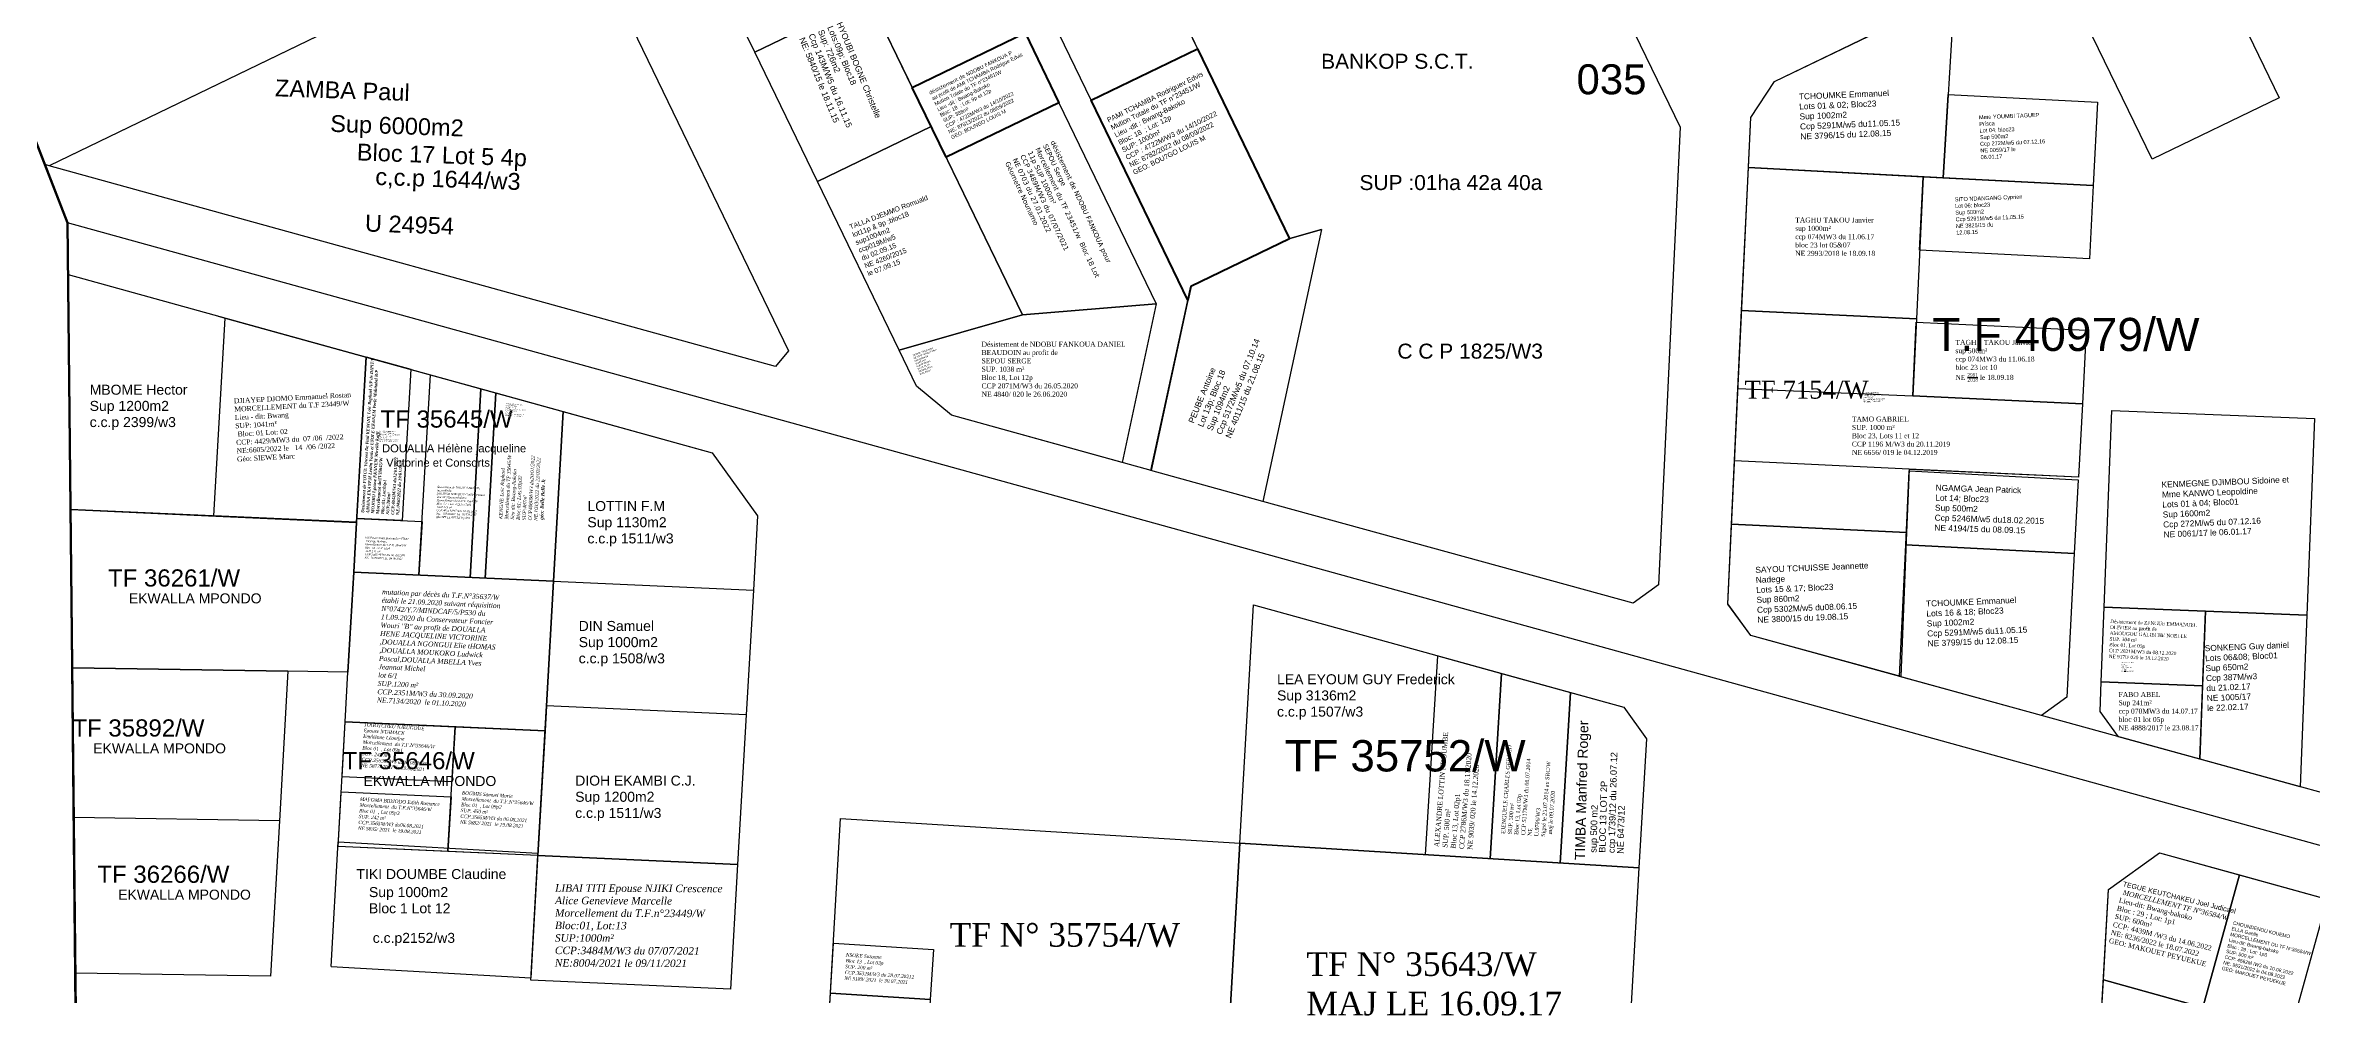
# Model space of a CAD drawing. Header units: millimetres. Extents: x 590121 to 927379, y 438565 to 1441738.
# Drawn here: x 925690.2 to 926143.5, y 1439393.4 to 1439583.5 of the extents above; entities that cross this region are included whole.
import ezdxf

# ---------------------------------------------------------------- set-up
doc = ezdxf.new("R2010")
doc.units = ezdxf.units.MM
doc.header["$LTSCALE"] = 10
for name, color, linetype in [('end maj 26 02 2021', 30, 'Continuous'), ('MAJ AOUT 2021', 7, 'Continuous'), ('MAJ FER 2022', 7, 'Continuous'), ('MAJ JAN 2022', 12, 'Continuous'), ('MAJ JUILLET 2021', 7, 'Continuous'), ('MAJ NOV 2021', 7, 'Continuous'), ('TF 34914 ANNULE', 250, 'Continuous')]:
    doc.layers.add(name, color=color, linetype=linetype)
doc.styles.get("Standard").update_dxf_attribs({"font": 'arial.ttf'})
doc.styles.add('Times 1.0', font='times.ttf', dxfattribs={"width": 0.99, "height": 1})

msp = doc.modelspace()

# ---------------------------------------------------------------- linework, layer by layer
at = {"color": 5, "flags": 128}
for points in [[(925904.71, 1439615.77), (925920.64, 1439582.77), (925899.34, 1439572.44), (925883.4, 1439605.44)], [(925726.17, 1439528.86), (925754.34, 1439521.05), (925752.44, 1439488), (925723.9, 1439489.24)]]:
    msp.add_lwpolyline(points, close=True, dxfattribs=at)
at = {"color": 6, "lineweight": 40, "flags": 128}
for points in [[(925886.14, 1439585.98), (925892.91, 1439571.97), (925870.35, 1439561.03), (925863.56, 1439575.02)], [(925920.64, 1439582.77), (925939.02, 1439544.73), (925919.28, 1439535.19), (925918.68, 1439532.43), (925899.34, 1439572.44)]]:
    msp.add_lwpolyline(points, close=True, dxfattribs=at)
at = {"flags": 128}
msp.add_lwpolyline([(925892.91, 1439571.97), (925912.38, 1439531.68), (925885.6, 1439529.47), (925870.35, 1439561.03)], close=True, dxfattribs=at)
at = {"color": 150, "flags": 128}
for points in [[(925763.27, 1439518.59), (925761.54, 1439488.31), (925752.48, 1439488.72), (925754.34, 1439521.06)], [(925752.48, 1439488.72), (925765.53, 1439488.13), (925764.92, 1439477.37), (925751.87, 1439477.96)]]:
    msp.add_lwpolyline(points, close=True, dxfattribs=at)
at = {"color": 6, "flags": 128}
for points in [[(925754.34, 1439521.06), (925763.27, 1439518.59)], [(925767.21, 1439517.5), (925782.62, 1439513.23)]]:
    msp.add_lwpolyline(points, dxfattribs=at)
at = {"color": 3, "flags": 128}
msp.add_lwpolyline([(925767.21, 1439517.49), (925777.32, 1439514.69), (925775.16, 1439476.91), (925764.92, 1439477.37)], close=True, dxfattribs=at)
at = {"color": 7, "flags": 128}
msp.add_lwpolyline([(926101.79, 1439396.38), (926121.68, 1439390.87), (926114.34, 1439364.37), (926109.82, 1439365.62), (926100.75, 1439378.27)], close=True, dxfattribs=at)
at = {"layer": 'end maj 26 02 2021', "color": 3, "linetype": 'ByBlock'}
for p, q in [((925626.23, 1439723.85), (925694.66, 1439547.94)), ((926012.71, 1439459.93), (925694.66, 1439547.94)), ((925694.66, 1439547.94), (925698.18, 1439212.92)), ((925694.66, 1439547.94), (925695.71, 1439447.96)), ((925929.07, 1439423.72), (925931.8, 1439471.46)), ((925931.8, 1439471.46), (926005.86, 1439450.97)), ((926315.52, 1439376.14), (926012.71, 1439459.93)), ((926005.86, 1439450.97), (926010.4, 1439444.64)), ((926010.4, 1439444.64), (926008.92, 1439418.79)), ((926008.92, 1439418.79), (925929.07, 1439423.72))]:
    msp.add_line(p, q, dxfattribs=at)
at = {"layer": 'end maj 26 02 2021', "color": 0, "linetype": 'ByBlock'}
for p, q in [((925694.66, 1439547.94), (925626.23, 1439723.85)), ((925697.88, 1439212.92), (925694.66, 1439547.94))]:
    msp.add_line(p, q, dxfattribs=at)
at = {"layer": 'end maj 26 02 2021', "linetype": 'ByBlock'}
for p, q in [((925967.52, 1439669.64), (926017.16, 1439567.09)), ((925939.08, 1439544.77), (925895.51, 1439634.78)), ((925796.26, 1439610.29), (925690.98, 1439559.34)), ((925796.26, 1439610.29), (925838.86, 1439522.31)), ((926017.16, 1439567.09), (926012.84, 1439475.45)), ((925690.98, 1439559.34), (925690.14, 1439559.57)), ((925836.22, 1439519.14), (925690.98, 1439559.34)), ((925945.44, 1439546.59), (925933.69, 1439492.16)), ((925945.44, 1439546.59), (925939.08, 1439544.77)), ((925694.76, 1439537.55), (925823.58, 1439501.89)), ((925838.86, 1439522.31), (925836.22, 1439519.14)), ((925791.84, 1439476.16), (925793.78, 1439510.14)), ((925793.78, 1439510.14), (925823.58, 1439501.89)), ((925823.58, 1439501.89), (925832.65, 1439489.24)), ((926007.78, 1439471.75), (925933.69, 1439492.16)), ((926007.79, 1439471.75), (925933.69, 1439492.16)), ((925752.08, 1439487.97), (925695.26, 1439490.52)), ((925832.65, 1439489.24), (925831.8, 1439474.36)), ((925790.41, 1439451.2), (925791.84, 1439476.16)), ((925791.84, 1439476.16), (925831.8, 1439474.36)), ((925831.8, 1439474.36), (925830.37, 1439449.4)), ((926012.84, 1439475.45), (926007.78, 1439471.75)), ((926012.84, 1439475.45), (926007.79, 1439471.75)), ((925788.7, 1439421.25), (925790.41, 1439451.2)), ((925830.37, 1439449.4), (925790.41, 1439451.2)), ((925830.37, 1439449.4), (925828.66, 1439419.45)), ((925747.35, 1439399.07), (925748.78, 1439424.03)), ((925748.78, 1439424.03), (925788.72, 1439421.74)), ((925788.72, 1439421.74), (925787.29, 1439396.78)), ((925828.66, 1439419.45), (925788.7, 1439421.25)), ((925747.35, 1439399.07), (925787.29, 1439396.78))]:
    msp.add_line(p, q, dxfattribs=at)
at = {"layer": 'end maj 26 02 2021', "color": 6, "linetype": 'ByBlock', "lineweight": 50, "ltscale": 0.0014, "flags": 128}
msp.add_lwpolyline([(925665.03, 1438955.68), (925698.18, 1439212.92), (925694.66, 1439547.94), (925626.23, 1439723.85), (925403.41, 1439860.67), (925179.09, 1440337.89), (925328.59, 1440725.96), (925461.94, 1440945.14), (925426.23, 1441284.92), (925217.44, 1441724.31), (925558.88, 1441566.24), (925795.78, 1441474.51), (926028.41, 1441432.43), (926345.65, 1441436.32), (926526.96, 1441473.37)], dxfattribs=at)
at = {"layer": 'end maj 26 02 2021', "color": 3, "linetype": 'ByBlock', "lineweight": 60, "ltscale": 0.0014, "flags": 128}
msp.add_lwpolyline([(925403.41, 1439860.67), (925626.23, 1439723.85), (925694.66, 1439547.94), (925698.18, 1439212.92), (925665.03, 1438955.68), (925715.09, 1438590.1), (925841.26, 1438441.57), (925550, 1438420.5), (925365.01, 1438465.18), (925310, 1438743.2), (925294.47, 1438982.09), (925329.96, 1439159.25), (925342.69, 1439395.58), (925336.42, 1439550.42), (925324.83, 1439708.81), (925337.45, 1439854.84)], close=True, dxfattribs=at)
at = {"layer": 'end maj 26 02 2021', "color": 3, "linetype": 'ByBlock', "lineweight": -3, "ltscale": 0.0014, "flags": 128}
for points in [[(925713.86, 1439769.07), (925720.54, 1439766.75), (925796.26, 1439610.29), (925690.98, 1439559.34), (925690.14, 1439559.57), (925626.23, 1439723.85), (925623.67, 1439725.42)], [(925846.23, 1439610.91), (925854.84, 1439593.1), (925832.07, 1439582.09), (925823.46, 1439599.89)], [(926029.44, 1439530.38), (926064.41, 1439528.73), (926063.68, 1439513.31), (926097.6, 1439511.71), (926096.84, 1439496.99), (926062.98, 1439498.57), (926062.38, 1439485.92), (926027.43, 1439487.57)], [(925791.84, 1439476.16), (925790.41, 1439451.2), (925790.13, 1439446.21), (925750.16, 1439448.01), (925750.16, 1439448.01), (925750.73, 1439457.99), (925751.87, 1439477.96)], [(926008.92, 1439418.79), (926006.06, 1439368.87), (925926.22, 1439373.8), (925929.07, 1439423.72)]]:
    msp.add_lwpolyline(points, close=True, dxfattribs=at)
at = {"layer": 'end maj 26 02 2021', "color": 3, "linetype": 'ByBlock', "ltscale": 0.0014, "flags": 128}
for points in [[(926169.27, 1439640.7), (926175.95, 1439638.38), (926192.81, 1439603.56), (926185.53, 1439427.85), (926180.5, 1439424.18), (926031.26, 1439465.29), (926026.67, 1439471.61), (926031.27, 1439569.01), (926036, 1439576.18)], [(925752.44, 1439487.94), (925751.87, 1439477.96), (925750.73, 1439457.99), (925738.72, 1439458.18), (925695.6, 1439458.84), (925695.36, 1439490.52), (925724.32, 1439489.22)], [(925738.72, 1439458.18), (925737.01, 1439428.22), (925695.91, 1439428.86), (925695.6, 1439458.84)]]:
    msp.add_lwpolyline(points, close=True, dxfattribs=at)
at = {"layer": 'end maj 26 02 2021', "linetype": 'ByBlock', "lineweight": -3, "ltscale": 0.0014, "flags": 128}
msp.add_lwpolyline([(925895.51, 1439634.78), (925939.02, 1439544.73), (925919.27, 1439535.18), (925911.33, 1439498.36), (925871.42, 1439509.4), (925864.42, 1439515.24), (925860.98, 1439522.42), (925885.6, 1439529.47), (925846.23, 1439610.91)], close=True, dxfattribs=at)
at = {"layer": 'end maj 26 02 2021', "color": 150, "linetype": 'ByBlock', "lineweight": -3, "ltscale": 0.0014, "flags": 128}
for points in [[(925868.81, 1439621.85), (925886.14, 1439585.98), (925863.58, 1439575.03), (925846.23, 1439610.91)], [(925854.84, 1439593.09), (925867.36, 1439567.2), (925844.61, 1439556.16), (925832.07, 1439582.09)], [(926070.76, 1439573.6), (926100.6, 1439572.04), (926099.74, 1439555.36), (926069.77, 1439556.93)], [(926030.79, 1439558.97), (926065.75, 1439557.14), (926064.41, 1439528.73), (926029.44, 1439530.38)], [(925912.38, 1439531.68), (925905.54, 1439499.96), (925871.42, 1439509.4), (925864.42, 1439515.24), (925860.98, 1439522.42), (925885.6, 1439529.47)], [(926064.38, 1439528.01), (926098.37, 1439526.4), (926097.6, 1439511.71), (926063.68, 1439513.31)], [(926028.71, 1439514.73), (926063.68, 1439513.31), (926097.6, 1439511.71), (926096.84, 1439496.99), (926062.98, 1439498.59), (926028.03, 1439500.24)], [(926103.46, 1439510.38), (926144.02, 1439508.77), (926142.5, 1439469.38), (926101.94, 1439470.99)], [(926101.97, 1439470.99), (926122.22, 1439470.16), (926121.65, 1439455.2), (926101.36, 1439456.03), (926101.36, 1439456.03)], [(926101.97, 1439470.99), (926122.22, 1439470.16), (926122.22, 1439470.16), (926121.65, 1439455.2), (926101.36, 1439456.03)], [(925968.67, 1439461.26), (925981.45, 1439457.73), (925979.15, 1439420.63), (925966.21, 1439421.42)], [(925981.45, 1439457.73), (925995.25, 1439453.91), (925993.15, 1439419.76), (925979.15, 1439420.63)], [(925847.22, 1439393.71), (925867.19, 1439392.47), (925866.33, 1439377.5), (925846.37, 1439378.73)]]:
    msp.add_lwpolyline(points, close=True, dxfattribs=at)
at = {"layer": 'end maj 26 02 2021', "linetype": 'ByBlock', "lineweight": -2, "ltscale": 0.0014, "flags": 128}
for points in [[(925846.23, 1439610.91), (925854.84, 1439593.1), (925832.07, 1439582.09), (925823.46, 1439599.89)], [(925867.36, 1439567.2), (925885.6, 1439529.47), (925860.95, 1439522.41), (925844.61, 1439556.19)], [(926062.98, 1439498.24), (926096.73, 1439496.48), (926095.98, 1439481.69), (926062.28, 1439483.46)]]:
    msp.add_lwpolyline(points, close=True, dxfattribs=at)
at = {"layer": 'end maj 26 02 2021', "linetype": 'ByBlock', "ltscale": 0.0014, "flags": 128}
for points in [[(926121.54, 1439604.83), (926136.96, 1439572.95), (926111.53, 1439560.65), (926096.1, 1439592.53)], [(926071.94, 1439593.58), (926069.77, 1439556.93), (926030.79, 1439558.97), (926031.27, 1439569.01), (926036, 1439576.18)], [(926065.75, 1439557.14), (926099.74, 1439555.36), (926098.99, 1439540.68), (926065.05, 1439542.46)], [(925945.44, 1439546.59), (925933.69, 1439492.16), (925911.32, 1439498.32), (925919.28, 1439535.19), (925939.09, 1439544.77)], [(926029.44, 1439530.38), (926064.41, 1439528.73), (926063.68, 1439513.31), (926097.6, 1439511.71), (926096.84, 1439496.99), (926062.98, 1439498.59), (926062.39, 1439485.92), (926027.43, 1439487.57)], [(926027.43, 1439487.57), (926062.39, 1439485.92), (926061.3, 1439457.09), (926031.29, 1439465.28), (926026.68, 1439471.64)], [(926062.28, 1439483.46), (926095.98, 1439481.69), (926094.51, 1439452.93), (926089.43, 1439449.26), (926061.04, 1439457.08)]]:
    msp.add_lwpolyline(points, close=True, dxfattribs=at)
at = {"layer": 'end maj 26 02 2021', "color": 5, "linetype": 'ByBlock', "lineweight": -3, "ltscale": 0.0014, "flags": 128}
msp.add_lwpolyline([(926122.22, 1439470.16), (926142.5, 1439469.38), (926141.17, 1439435.01), (926121.08, 1439440.55)], close=True, dxfattribs=at)
at = {"layer": 'end maj 26 02 2021', "color": 7, "linetype": 'ByBlock', "lineweight": -3, "ltscale": 0.0014, "flags": 128}
msp.add_lwpolyline([(926101.36, 1439456.03), (926121.65, 1439455.2), (926121.08, 1439440.54), (926104.84, 1439445.02), (926101.14, 1439450.08)], close=True, dxfattribs=at)
at = {"layer": 'end maj 26 02 2021', "linetype": 'ByBlock', "ltscale": 0.0014, "flags": 128}
for points in [[(925995.25, 1439453.91), (926005.86, 1439450.97), (926010.4, 1439444.64), (926008.92, 1439418.79), (926008.92, 1439418.79), (925993.14, 1439419.76), (925995.25, 1439453.91)], [(925995.25, 1439453.91), (926005.86, 1439450.97), (926010.4, 1439444.64), (926008.92, 1439418.79)]]:
    msp.add_lwpolyline(points, dxfattribs=at)
at = {"layer": 'end maj 26 02 2021', "color": 3, "linetype": 'ByBlock', "ltscale": 0.0014, "flags": 128}
msp.add_lwpolyline([(925737.01, 1439428.22), (925735.23, 1439397.09), (925696.24, 1439397.69), (925695.91, 1439428.86)], dxfattribs=at)
at = {"layer": 'end maj 26 02 2021', "linetype": 'ByBlock'}
msp.add_point((925694.66, 1439547.94), dxfattribs=at)
at = {"layer": 'MAJ AOUT 2021', "color": 3, "linetype": 'ByBlock', "lineweight": -3, "ltscale": 0.0014, "flags": 128}
for points in [[(925754.34, 1439521.05), (925793.78, 1439510.14), (925791.84, 1439476.16), (925751.87, 1439477.96), (925752.44, 1439487.94)], [(925790.13, 1439446.21), (925788.7, 1439421.25), (925748.74, 1439423.05), (925750.16, 1439448.01)]]:
    msp.add_lwpolyline(points, close=True, dxfattribs=at)
at = {"layer": 'MAJ AOUT 2021', "color": 150, "linetype": 'ByBlock', "lineweight": -3, "ltscale": 0.0014, "flags": 128}
for points in [[(925777.32, 1439514.7), (925793.78, 1439510.14), (925791.81, 1439476.16), (925791.84, 1439476.16), (925775.16, 1439476.91)], [(925750.16, 1439448.01), (925772.15, 1439447.02), (925771.52, 1439436.04), (925749.54, 1439437.03)], [(925772.15, 1439447.02), (925790.13, 1439446.21), (925788.7, 1439421.25), (925770.72, 1439422.06)], [(925749.36, 1439434.03), (925771.35, 1439433.04), (925770.72, 1439422.06), (925748.74, 1439423.05)]]:
    msp.add_lwpolyline(points, close=True, dxfattribs=at)
at = {"layer": 'MAJ FER 2022', "flags": 128}
msp.add_lwpolyline([(925780.29, 1439513.88), (925793.78, 1439510.14), (925791.84, 1439476.16), (925778.17, 1439476.78)], close=True, dxfattribs=at)
msp.add_lwpolyline([(925780.29, 1439513.88), (925793.78, 1439510.14), (925791.84, 1439476.16), (925778.17, 1439476.78)], close=True, dxfattribs=at)
at = {"layer": 'MAJ JAN 2022', "color": 6, "ltscale": 0.0014, "flags": 128}
msp.add_lwpolyline([(925726.17, 1439528.86), (925754.34, 1439521.05)], dxfattribs=at)
at = {"layer": 'MAJ JAN 2022', "flags": 128}
msp.add_lwpolyline([(925754.34, 1439521.06), (925763.27, 1439518.59), (925761.54, 1439488.31), (925752.48, 1439488.72)], close=True, dxfattribs=at)
at = {"layer": 'MAJ JAN 2022', "lineweight": -3, "ltscale": 0.0014, "flags": 128}
msp.add_lwpolyline([(925767.21, 1439517.5), (925780.29, 1439513.88), (925778.17, 1439476.78), (925764.92, 1439477.37)], close=True, dxfattribs=at)
at = {"layer": 'MAJ JUILLET 2021', "color": 7, "linetype": 'ByBlock', "lineweight": -3, "ltscale": 0.0014, "flags": 128}
msp.add_lwpolyline([(925724.75, 1439529.25), (925793.78, 1439510.14)], dxfattribs=at)
at = {"layer": 'MAJ JUILLET 2021', "color": 3, "linetype": 'ByBlock', "lineweight": -3, "ltscale": 0.0014, "flags": 128}
msp.add_lwpolyline([(925929.07, 1439423.72), (925926.22, 1439373.8), (925846.37, 1439378.73), (925849.22, 1439428.65)], close=True, dxfattribs=at)
at = {"layer": 'MAJ JUILLET 2021', "color": 150, "linetype": 'ByBlock', "lineweight": -3, "ltscale": 0.0014, "flags": 128}
msp.add_lwpolyline([(925847.84, 1439403.69), (925867.8, 1439402.45), (925867.19, 1439392.47), (925847.22, 1439393.71)], close=True, dxfattribs=at)
at = {"layer": 'MAJ NOV 2021', "color": 5, "flags": 128}
msp.add_lwpolyline([(925788.7, 1439421.25), (925828.66, 1439419.45), (925827.23, 1439394.49), (925787.28, 1439396.29)], close=True, dxfattribs=at)
at = {"layer": 'TF 34914 ANNULE', "color": 6, "lineweight": 30, "ltscale": 0.0014, "flags": 128}
for points in [[(926113.03, 1439421.79), (926173.75, 1439404.99), (926159.08, 1439351.99), (926109.82, 1439365.62), (926100.75, 1439378.27), (926102.82, 1439414.48), (926113.03, 1439421.79)], [(926146.54, 1439412.52), (926139.21, 1439386.02), (926121.68, 1439390.87), (926129.01, 1439417.37), (926146.54, 1439412.52)]]:
    msp.add_lwpolyline(points, dxfattribs=at)
msp.add_lwpolyline([(926113.03, 1439421.79), (926129.01, 1439417.37), (926121.68, 1439390.87), (926101.79, 1439396.38), (926102.82, 1439414.48)], close=True, dxfattribs=at)

# ---------------------------------------------------------------- texts
at = {"attachment_point": 1}
for s, insert, char_height, width, rotation in [('{\\fVerdana|b0|i0|c0|p34;désistement de NDOBU FANKOUA }P\\Pau profit de AMI TCHAMBA Rodrigue Edvis\\P{\\C1;Mution Totale du TF n°23451/W\\P}Lieu -dit : Bwang-Bakoko \\PBloc: 18  ; Lot: 9p et 12p\\PSUP: 388m²\\PCCP : 4722M/W3 du 14/10/2022  \\PNE: 87813/2022 du 08/09/2022\\P{\\C1;GEO: BOUNGO LOUIS M}', (925866.81, 1439574.23), 0.7465, 83.9376, 26.2816), ('PAMI TCHAMBA Rodriguev Edvis\\P{\\C1;Mution Totale du TF n°23451/W\\P}Lieu -dit : Bwang-Bakoko \\PBloc: 18  ; Lot: 12p\\PSUP: 1000m²\\PCCP : 4722M/W3 du 14/10/2022  \\PNE: 8782/2022 du 08/09/2022\\P{\\C1;GEO: BOU?GO LOUIS M}', (925902.4, 1439568.87), 1, 85.0736, 26.2816), ('{\\fVerdana|b0|i0|c0|p34;désistement de NDOBU FANKOUA pour\\PSEPOU Serge\\PMorcellement du TF 23451/w  Bloc 18 Lot 11p SUP 1000m² \\PCCP 3489M/W3 du 07/07/2021 \\PNE 0703 du 27.01.2022\\PGéometre Nounamo}', (925892.09, 1439564.54), 1, 30.83, 294.9709), ('\\A1;{\\fTimes New Roman|b0|i0|c186|p18;DJIAYEP DJOMO Emmanuel Rostan\\P\\C1;MORCELLEMENT du T.F 23449/W\\P\\C256;Lieu - dit: Bwang \\PSUP: 1041m\\fISOCPEUR|b0|i0|c0|p34;²\\fTimes New Roman|b0|i0|c186|p18;\\P Bloc: 01 Lot: 02 \\PCCP: 4429/MW3 du  07 /06  /2022\\PNE:6605/2022 le   14  /06 /2022\\P\\C1;Géo: SIEWE Marc }', (925727.88, 1439512.77), 1, 30, 3.0758), ('\\A1;TEGUE KEUTCHAKEU Joel Judicael\\P {\\fTimes New Roman|b0|i1|c0|p18;\\C1;MORCELLEMENT TF N°36584/W\\fTimes New Roman|b0|i0|c0|p18;\\C0;\\PLieu-dit: Bwang-bakoko\\PBloc : 29 ; Lot: 1p1\\PSUP: 600m²\\PCCP: 4439M /W3 du 14.06.2022\\PNE: 8236/2022 le 18.07.2022\\PGEO: MAKOUET PEYUEKUE}', (926105.84, 1439416.1), 1, 43.5597, 346.2121), ('\\A1;CHOUNDENOU KOUEMO \\PELLA Gaelle\\P{\\C1;MORCELLEMENT DU TF N°36584/W\\C0;\\PLieu-dit: Bwang-bakoko\\PBloc : 29 ; Lot: 1p3\\PSUP: 500 m²\\PCCP: 4562M /W3 du 10.08.2022\\PNE: 9531/2022 le 04.08.2022\\PGEO: MAKOUET PEYUEKUE}', (926127.82, 1439408.14), 0.7, 43.5597, 346.2121)]:
    msp.add_mtext(s, dxfattribs=dict(at, insert=insert, char_height=char_height, width=width, rotation=rotation))
at = {"color": 7, "width": 72.3304, "attachment_point": 1, "rotation": 358.2291}
for s, insert, char_height in [('{\\fTimes New Roman|b0|i1|c0|p18;FOTUE Vincent DE Paul et \\PKENGNE Loic Raphael\\P\\C1;Morcellement du T.F.N. 35645/W\\C7;\\PBloc  01  ; Lot  03p1\\P SUP.284 m²\\PCCP.3565 M/W3 Du 06 .08.2021\\PNE.  5824/2021 LE 24.08.2021}', (925756.97, 1439506.34), 0.2), ('{\\fTimes New Roman|b0|i1|c0|p18;\\C256;désistement de DOUALA HELENE\\Pau profit de:\\C7;\\PNOUBISSI SOKAMTE Cyrille Armaud\\Plieu dit:Mbanga-bakoko\\P\\C1;Morcellement du T.F.N. 35645/W\\P\\C7;Bloc  01  ; Lot  03p2 et 3p31\\P SUP.513 m²\\PCCP.4055 M/W3 Du 18 .01.2022\\PNE.  1034/2022  Le  16.028.2022\\Pgéo:BELLE BELLE Hyshia}', (925768.55, 1439495.26), 0.4), ('{\\fTimes New Roman|b0|i1|c0|p18;EKANGO Alain Bertrand et NTOH\\P Virginie Barbara\\P\\C1;Morcellement du T.F.N. 35645/W\\P\\C7;Bloc  01  ; Lot  03p4\\P SUP.141 m²\\PCCP.3565 M/W3 Du 06 .08.2021\\PNE.  5839/2021 LE 24.08.2021}', (925754.18, 1439485.1), 0.4)]:
    msp.add_mtext(s, dxfattribs=dict(at, insert=insert, char_height=char_height))
at = {"layer": 'end maj 26 02 2021', "color": 0, "linetype": 'ByBlock'}
for s, p in [('BANKOP S.C.T.', (925945.35, 1439578.76)), ('SUP :01ha 42a 40a', (925953.02, 1439554.48)), ('C C P 1825/W3', (925960.6, 1439520.73))]:
    msp.add_text(s, height=3, dxfattribs=at).set_placement(p)
at = {"layer": 'end maj 26 02 2021', "color": 7, "linetype": 'ByBlock'}
for s, height, rotation, p in [('ZAMBA Paul', 3.37, 357.9541, (925736.08, 1439573.26)), ('Sup 6000m2', 3.37, 357.9541, (925747.13, 1439566.15)), ('Bloc 17 Lot 5 4p', 3.3702, 357.9541, (925752.45, 1439560.43)), ('c,c.p 1644/w3', 3.3702, 357.9541, (925756.15, 1439555.52)), ('U 24954', 3.37, 357.9541, (925754.08, 1439546.19)), ('TIMBA Manfred Roger', 2, 88.4533, (925998.08, 1439420.31)), ('ccp 1739/12 du 26.07.12', 1.3147, 88.4533, (926004.05, 1439421.73)), ('BLOC 13 LOT 2P', 1.3147, 88.4533, (926002.2, 1439421.8)), ('sup 500 m2', 1.315, 88.4533, (926000.42, 1439421.8)), ('NE 6473/12', 1.315, 88.4533, (926005.82, 1439421.58))]:
    msp.add_text(s, height=height, rotation=rotation, dxfattribs=at).set_placement(p)
at = {"layer": 'end maj 26 02 2021', "color": 1, "linetype": 'ByBlock'}
for s, height, p in [('T.F 40979/W', 6.6197, (926067.58, 1439522.27)), ('TF 35645/W', 3.437, (925757.24, 1439506.92)), ('TF 36261/W', 3.437, (925702.73, 1439475.11)), ('TF 35892/W', 3.437, (925695.61, 1439445.08)), ('TF 35752/W', 6.267, (925938.09, 1439438.09)), ('TF 35646/W', 3.437, (925749.67, 1439438.53)), ('TF 36266/W', 3.437, (925700.6, 1439415.8))]:
    msp.add_text(s, height=height, dxfattribs=at).set_placement(p)
at = {"layer": 'end maj 26 02 2021', "color": 7, "linetype": 'ByBlock'}
for s, height, p in [('MBOME Hector', 2, (925699.07, 1439513.51)), ('Sup 1200m2', 2, (925699.07, 1439510.27)), ('c.c.p 2399/w3', 2, (925699.07, 1439507.03)), ('DOUALLA Hélène jacqueline  ', 1.6, (925757.54, 1439501.98)), ('Victorine et Consorts', 1.6, (925758.37, 1439499.11)), ('LOTTIN F.M', 2, (925798.61, 1439490.22)), ('Sup 1130m2', 2, (925798.61, 1439486.98)), ('c.c.p 1511/w3', 2, (925798.61, 1439483.74)), ('EKWALLA MPONDO', 2, (925706.9, 1439471.74)), ('Sup 1000m2', 2, (925796.87, 1439462.98)), ('DIN Samuel', 2, (925796.87, 1439466.22)), ('c.c.p 1508/w3', 2, (925796.87, 1439459.74)), ('LEA EYOUM GUY Frederick', 2, (925936.53, 1439455.55)), ('Sup 3136m2', 2, (925936.53, 1439452.31)), ('c.c.p 1507/w3', 2, (925936.53, 1439449.07)), ('EKWALLA MPONDO', 2, (925699.78, 1439441.71)), ('EKWALLA MPONDO', 2, (925753.84, 1439435.17)), ('Sup 1200m2', 2, (925796.17, 1439432.02)), ('DIOH EKAMBI C.J.', 2, (925796.17, 1439435.26)), ('c.c.p 1511/w3', 2, (925796.17, 1439428.78)), ('TIKI DOUMBE Claudine', 2, (925752.43, 1439416.55)), ('EKWALLA MPONDO', 2, (925704.76, 1439412.43)), ('Sup 1000m2', 2, (925754.92, 1439412.94)), ('Bloc 1 Lot 12', 2, (925754.92, 1439409.7)), ('c.c.p2152/w3', 2, (925755.68, 1439403.78))]:
    msp.add_text(s, height=height, dxfattribs=at).set_placement(p)
at = {"layer": 'end maj 26 02 2021', "color": 0, "linetype": 'ByBlock', "ltscale": 0.0014, "attachment_point": 1}
for s, insert, char_height, width, rotation in [('HYOUBI BOGNE Christelle\\PLots:09p; Bloc18\\PSup: 726m2\\PCcp 143M/W5 du 16.11.15\\PNE: 5840/15 le 18.11.15', (925849.55, 1439588.28), 1.2146, 35.8322, 292.3721), ('TCHOUMKE Emmanuel\\PLots 01 & 02; Bloc23\\PSup 1002m2\\PCcp 5291M/w5 du11.05.15\\PNE 3796/15 du 12.08.15', (926040.85, 1439573.79), 1.2, 27.204, 2.3298), ('Mme YOUMBI TAGUEP Prisca\\PLot 04; bloc23\\PSup 500m2\\PCcp 272M/w5 du 07.12.16\\PNE 0059/17 le \\P06.01.17', (926076.9, 1439569.45), 0.8, 14.64, 2.33), ('TALLA DJEMMO Romuald\\Plot11p & 9p ;bloc18\\Psup1004m2\\Pccp019M/w5\\Pdu 02.09.15\\PNE 4260/2015\\Ple 07.09.15', (925850.88, 1439547.51), 1, 18.3125, 21.07), ('SITO NDANGANG Cyprien\\PLot 06; bloc23\\PSup 500m2\\PCcp 5291M/w5 du 11.05.15\\PNE 3825/15 du \\P12.08.15', (926072.07, 1439553.01), 0.8, 14.64, 2.3299), ('PEUBE Antoine\\PLot 13p; Bloc 18\\PSup 1094m2\\PCcp 5172M/w5 du 07.10.14\\PNE 4011/15 du 21.08.15', (925918.75, 1439508.13), 1.2, 29.2485, 67.8999), ('TIMBOU Happi épse KETCHA WADJA Irène\\Plot11p;bloc18\\Psup554m2\\Pccp1870M/w5\\Pdu 16.04.14\\PNE2188/2014\\Ple 21.04.14', (925863.57, 1439521.49), 0.3424, 6.266, 21.0712), ('TCHUISSE Mathias\\PLots 09, 11 à 13; Bloc23\\PSup 2000m2\\PCcp 5302M/w5 du 08.06.15\\PNE 3801/15 du 19.08.15', (926053.72, 1439513.93), 0.2574, 6.5894, 2.3298), ('KENMEGNE DJIMBOU Sidoine et Mme KANWO Leopoldine\\PLots 01 à 04; Bloc01\\PSup 1600m2\\PCcp 272M/w5 du 07.12.16\\PNE 0061/17 le 06.01.17', (926113.4, 1439496.11), 1.2, 27.204, 2.33), ('NGAMGA Jean Patrick\\PLot 14; Bloc23\\PSup 500m2\\PCcp 5246M/w5 du18.02.2015\\PNE 4194/15 du 08.09.15', (926068.26, 1439495.5), 1.2, 27.204, 358.2414), ('SAYOU TCHUISSE Jeannette Nadege\\PLots 15 & 17; Bloc23\\PSup 860m2\\PCcp 5302M/w5 du08.06.15\\PNE 3800/15 du 19.08.15', (926032.17, 1439479.03), 1.2, 27.204, 2.3298), ('TCHOUMKE Emmanuel\\PLots 16 & 18; Bloc23\\PSup 1002m2\\PCcp 5291M/w5 du11.05.15\\PNE 3799/15 du 12.08.15', (926066.29, 1439472.29), 1.2, 27.204, 2.3298), ('SONKENG Guy daniel\\PLots 06&08; Bloc01\\PSup 650m2\\PCcp 387M/w3 \\Pdu 21.02.17\\PNE 1005/17 \\Ple 22.02.17', (926122.04, 1439463.35), 1.2, 27.204, 2.33)]:
    msp.add_mtext(s, dxfattribs=dict(at, insert=insert, char_height=char_height, width=width, rotation=rotation))
at = {"layer": 'end maj 26 02 2021', "linetype": 'ByBlock', "insert": (925996.43, 1439579.65, -19.3), "char_height": 6, "width": 16.6639, "attachment_point": 1}
msp.add_mtext('035', dxfattribs=at)
at = {"layer": 'end maj 26 02 2021', "color": 150, "linetype": 'ByBlock', "lineweight": -3, "ltscale": 0.0014, "attachment_point": 1, "style": 'Times 1.0'}
for s, insert, char_height, width in [('\\A1;TAGHU TAKOU Janvier\\Psup 1000m²\\Pccp 074MW3 du 11.06.17\\Pbloc 23 lot 05&07\\PNE 2993/2018 le 18.09.18', (926040.16, 1439548.98), 1, 22.0307), ('{\\C1;Désistement de NDOBU FANKOUA DANIEL\\PBEAUDOIN au profit de\\P\\C256;SEPOU SERGE\\PSUP. 1038 m²\\PBloc 18, Lot 12p\\PCCP 2071M/W3 du 26.05.2020\\PNE 4840/ 020 le 26.06.2020}', (925877.44, 1439524.12), 1, 48.8778), ('\\A1;TAGHU TAKOU Janvier\\Psup 500m²\\Pccp 074MW3 du 11.06.18\\Pbloc 23 lot 10\\PNE {\\H0.7x;\\S2991/2018;} le 18.09.18', (926072.21, 1439524.49), 1, 22.0307), ('{\\C1;TF 7154/W}', (926030.04, 1439516.3), 3.5752, 99.1459), ('{\\C256;TAMO GABRIEL\\PSUP. 1000 m²\\PBloc 23, Lots 11 et 12\\PCCP 1196 M/W3 du 20.11.2019\\PNE 6656/ 019 le 04.12.2019}', (926051.5, 1439509.13), 1, 27.7314), ('\\A1;ZENGUE Emmanue olivier\\Psup 304m² \\Pccp 071MW3 du 18.04.2017\\PNE {\\H0.7x;\\S2531/2018;} le 21.02.19', (926105.45, 1439460.02), 0.2, 2.9883)]:
    msp.add_mtext(s, dxfattribs=dict(at, insert=insert, char_height=char_height, width=width))
for s, insert, char_height, width, rotation in [('{\\fTimes New Roman|b0|i1|c0|p18;\\C256;TOHOTCHEU NJEUGOUE\\PEpouse NTAMACK\\PEmiliènne Léontine\\P\\C1;Morcellement  du T.F.N°35645/W\\C256;\\P\\fTimes New Roman|b0|i1|c186|p18;Bloc\\fTimes New Roman|b0|i1|c0|p18; 01 \\fTimes New Roman|b0|i1|c186|p18; , Lot 0\\fTimes New Roman|b0|i1|c0|p18;3\\fTimes New Roman|b0|i1|c186|p18;p\\fTimes New Roman|b0|i1|c0|p18;3\\P\\fTimes New Roman|b0|i1|c186|p18;SUP. \\fTimes New Roman|b0|i1|c0|p18;600\\fTimes New Roman|b0|i1|c186|p18; m²\\PCCP\\fTimes New Roman|b0|i1|c0|p18;.3569\\fTimes New Roman|b0|i1|c186|p18;M/W3 du\\fTimes New Roman|b0|i1|c0|p18; 09.08.2021\\P\\fTimes New Roman|b0|i1|c186|p18;NE \\fTimes New Roman|b0|i1|c0|p18;5881\\fTimes New Roman|b0|i1|c186|p18;/ \\fTimes New Roman|b0|i1|c0|p18;2021 \\fTimes New Roman|b0|i1|c186|p18; le \\fTimes New Roman|b0|i1|c0|p18;19.08.2021}', (925782.26, 1439511.8), 0.2, 29.5741, 356.1675), ('{\\C1;Désistement de ZENGUE EMMANUEL\\POLIVIER au profit de\\P\\C256;AMOUGOU GALIECHE NOELLE\\PSUP. 304 m²\\PBloc 01, Lot 05p\\PCCP 2821M/W3 du 08.12.2020\\PNE 9170/ 020 le 18.12.2020}', (926103.19, 1439468.5), 0.7, 22.8993, 357.473), ('{\\fTimes New Roman|b0|i1|c0|p18;\\C256;TOHOTCHEU NJEUGOUE\\PEpouse NTAMACK\\PEmiliènne Léontine\\P\\C1;Morcellement  du T.F.N°35646/W\\C256;\\P\\fTimes New Roman|b0|i1|c186|p18;Bloc\\fTimes New Roman|b0|i1|c0|p18; 01 \\fTimes New Roman|b0|i1|c186|p18; , Lot 0\\fTimes New Roman|b0|i1|c0|p18;9\\fTimes New Roman|b0|i1|c186|p18;p\\fTimes New Roman|b0|i1|c0|p18;1\\P\\fTimes New Roman|b0|i1|c186|p18;SUP. \\fTimes New Roman|b0|i1|c0|p18;242\\fTimes New Roman|b0|i1|c186|p18; m²\\PCCP\\fTimes New Roman|b0|i1|c0|p18;.3565\\fTimes New Roman|b0|i1|c186|p18;M/W3 du\\fTimes New Roman|b0|i1|c0|p18;06.08.2021\\P\\fTimes New Roman|b0|i1|c186|p18;NE \\fTimes New Roman|b0|i1|c0|p18;5877\\fTimes New Roman|b0|i1|c186|p18;/ \\fTimes New Roman|b0|i1|c0|p18;2021 \\fTimes New Roman|b0|i1|c186|p18; le \\fTimes New Roman|b0|i1|c0|p18;19.08.2021}', (925753.94, 1439447.84), 0.7, 29.5741, 356.1675), ('{\\C256;ALEXANDRE LOTTIN NDOUMBE\\PSUP. 500 m²\\PBloc 13, Lot 02p1\\PCCP 2786M/W3 du 18.11.2020\\PNE 9039/ 020 le 14.12.2020}', (925967.94, 1439422.99), 1, 100.6941, 85.4301), ('{\\C256;EJENGUELE CHARLES GERALD\\PSUP. 500 m²\\PBloc 13, Lot 02p\\PCCP 5117M/W3 du 08.07.2014\\PNE \\P\\C1;U.9706/W3 \\PSigné le 25.07.2014 au SRC/W\\P  maj le 09.07.2020}', (925981.34, 1439425.63), 0.8, 47.0816, 85.7739), ('{\\fTimes New Roman|b0|i1|c0|p18;\\C256;BOGMIS Samuel Marie\\P\\C1;Morcellement  du T.F.N°35646/W\\C256;\\P\\fTimes New Roman|b0|i1|c186|p18;Bloc\\fTimes New Roman|b0|i1|c0|p18; 01 \\fTimes New Roman|b0|i1|c186|p18; , Lot 0\\fTimes New Roman|b0|i1|c0|p18;9\\fTimes New Roman|b0|i1|c186|p18;p\\fTimes New Roman|b0|i1|c0|p18;2\\P\\fTimes New Roman|b0|i1|c186|p18;SUP. \\fTimes New Roman|b0|i1|c0|p18;450\\fTimes New Roman|b0|i1|c186|p18; m²\\PCCP\\fTimes New Roman|b0|i1|c0|p18;.3565\\fTimes New Roman|b0|i1|c186|p18;M/W3 du\\fTimes New Roman|b0|i1|c0|p18; 06.08.2021\\P\\fTimes New Roman|b0|i1|c186|p18;NE \\fTimes New Roman|b0|i1|c0|p18;5882\\fTimes New Roman|b0|i1|c186|p18;/ \\fTimes New Roman|b0|i1|c0|p18;2021 \\fTimes New Roman|b0|i1|c186|p18; le \\fTimes New Roman|b0|i1|c0|p18;19.08.2021}', (925773.54, 1439434.17), 0.7, 29.5741, 356.1675), ('{\\fTimes New Roman|b0|i1|c0|p18;\\C256;MAFOMA BIDJODO Edith Romance\\P\\C1;Morcellement  du T.F.N°35646/W\\C256;\\P\\fTimes New Roman|b0|i1|c186|p18;Bloc\\fTimes New Roman|b0|i1|c0|p18; 01 \\fTimes New Roman|b0|i1|c186|p18; , Lot 0\\fTimes New Roman|b0|i1|c0|p18;9\\fTimes New Roman|b0|i1|c186|p18;p\\fTimes New Roman|b0|i1|c0|p18;3\\P\\fTimes New Roman|b0|i1|c186|p18;SUP. \\fTimes New Roman|b0|i1|c0|p18;242\\fTimes New Roman|b0|i1|c186|p18; m²\\PCCP\\fTimes New Roman|b0|i1|c0|p18;.3565\\fTimes New Roman|b0|i1|c186|p18;M/W3 du\\fTimes New Roman|b0|i1|c0|p18;06.08.2021\\P\\fTimes New Roman|b0|i1|c186|p18;NE \\fTimes New Roman|b0|i1|c0|p18;5835\\fTimes New Roman|b0|i1|c186|p18;/ \\fTimes New Roman|b0|i1|c0|p18;2021 \\fTimes New Roman|b0|i1|c186|p18; le \\fTimes New Roman|b0|i1|c0|p18;19.08.2021}', (925753.14, 1439432.94), 0.7, 29.5741, 356.1675), ('{\\fTimes New Roman|b0|i1|c0|p18;\\C256;NSOKE Suzanne\\P\\fTimes New Roman|b0|i1|c186|p18;Bloc\\fTimes New Roman|b0|i1|c0|p18; 13 \\fTimes New Roman|b0|i1|c186|p18; , Lot 03p\\fTimes New Roman|b0|i1|c0|p18;\\P\\fTimes New Roman|b0|i1|c186|p18;SUP. \\fTimes New Roman|b0|i1|c0|p18;2\\fTimes New Roman|b0|i1|c186|p18;00 m²\\PCCP\\fTimes New Roman|b0|i1|c0|p18;.3532\\fTimes New Roman|b0|i1|c186|p18;M/W3 du \\fTimes New Roman|b0|i1|c0|p18;28.07.20212\\P\\fTimes New Roman|b0|i1|c186|p18;NE \\fTimes New Roman|b0|i1|c0|p18;5189\\fTimes New Roman|b0|i1|c186|p18;/ \\fTimes New Roman|b0|i1|c0|p18;2021 \\fTimes New Roman|b0|i1|c186|p18; le \\fTimes New Roman|b0|i1|c0|p18;30\\fTimes New Roman|b0|i1|c186|p18;.0\\fTimes New Roman|b0|i1|c0|p18;7\\fTimes New Roman|b0|i1|c186|p18;.2021}', (925850.34, 1439401.74), 0.7, 29.5741, 356.1675)]:
    msp.add_mtext(s, dxfattribs=dict(at, insert=insert, char_height=char_height, width=width, rotation=rotation))
at = {"layer": 'end maj 26 02 2021', "color": 3, "linetype": 'ByBlock', "lineweight": -3, "ltscale": 0.0014, "insert": (925757.58, 1439474.56), "char_height": 1, "width": 23.6028, "attachment_point": 1, "rotation": 357.2636, "style": 'Times 1.0'}
msp.add_mtext("{\\fTimes New Roman|b0|i1|c0|p18;\\C1;mutation par décès du T.F.N°35637/W établi le 21.09.2020 suivant réquisition N°0742/Y.7/MINDCAF/5/P530 du 11.09.2020 du Conservateur Foncier\\PWouri ''B'' au profit de\\C7; DOUALLA HENE JACQUELINE VICTORINE ,DOUALLA NGONGUI Elie tHOMAS ,DOUALLA MOUKOKO Ludwick Pascal,DOUALLA MBELLA Yves Jeannot Michel\\P\\fTimes New Roman|b0|i1|c186|p18;lot \\fTimes New Roman|b0|i1|c0|p18;6/1\\fTimes New Roman|b0|i1|c186|p18;\\PSUP\\fTimes New Roman|b0|i1|c0|p18;.1200 m²\\PCCP.2351M/W3 du 30.09.2020\\PNE.7134/2020  le 01.10.2020}", dxfattribs=at)
at = {"layer": 'end maj 26 02 2021', "color": 7, "linetype": 'ByBlock', "lineweight": -3, "ltscale": 0.0014, "insert": (926104.84, 1439454), "char_height": 1, "width": 16.2408, "attachment_point": 1, "style": 'Times 1.0'}
msp.add_mtext('FABO ABEL\\PSup 241m²\\Pccp 070MW3 du 14.07.17\\Pbloc 01 lot 05p\\PNE 4888/2017 le 23.08.17', dxfattribs=at)
at = {"layer": 'end maj 26 02 2021', "color": 1, "linetype": 'ByBlock', "lineweight": -3, "ltscale": 0.0014, "char_height": 4.7321, "width": 275.1986, "attachment_point": 1, "style": 'Times 1.0'}
for s, insert in [('TF N° 35754/W', (925871.05, 1439407.75)), ('TF N° 35643/W\\PMAJ LE 16.09.17', (925942.41, 1439401.89))]:
    msp.add_mtext(s, dxfattribs=dict(at, insert=insert))
at = {"layer": 'MAJ FER 2022', "insert": (925780.9, 1439488.64), "char_height": 0.7, "width": 76.8424, "attachment_point": 1, "rotation": 87.1467}
msp.add_mtext('{\\fTimes New Roman|b0|i1|c0|p18;\\H1x;KENGNE Loic Raphael\\P\\C1;Morcellement du TF 35645/W\\Plieu dit: Bwang-Bakoko\\P\\C256;Bloc:01; Lots:03p32\\PSUP:487m²\\PCCP4060M/W3 du20/01/2022\\PNE.1033/2022 du 22/02/2022\\P\\fTimes New Roman|b1|i1|c0|p18;\\H1.001x; géo: Belle Belle .h}', dxfattribs=at)
at = {"layer": 'MAJ JAN 2022', "insert": (925753.35, 1439489.88), "char_height": 0.7, "width": 31.1557, "attachment_point": 1, "rotation": 86.3601}
msp.add_mtext('{\\fTimes New Roman|b1|i1|c0|p18;\\H0.8571x;Desistement de FOTUE Vincent De Paul KENGNE Loic Raphael A/P de DIPITA AMANA EKANEM Leolin Yanis et EYOLE EKANEM Perle Mahitabel R/P MOJOKO Epouse EKANEM Mireille Koffi\\P\\fTimes New Roman|b1|i0|c0|p18;\\C1;Morcellement duTF35645/W\\P\\fTimes New Roman|b1|i1|c0|p18;\\C256;Bloc:01; Lot:03p1\\PSUP:284m²\\PCCP.4042M/W3 du12/01/2022\\PNE.0450/2022 du 19/01/2022\\P\\H1.167x; }', dxfattribs=at)
at = {"layer": 'MAJ NOV 2021', "color": 7, "insert": (925792.16, 1439415.53), "char_height": 1.5, "attachment_point": 1, "rotation": 359.7631}
msp.add_mtext_dynamic_manual_height_columns('\\pt28.5;{\\fTimes New Roman|b0|i1|c0|p18;LIBAI TITI Epouse NJIKI Crescence \\PAlice Genevieve Marcelle\\P\\C1;Morcellement du T.F.n°23449/W\\P\\C7;Bloc:01, Lot:13\\PSUP:1000m²\\P\\ptz;CCP:3484M/W3 du 07/07/2021\\PNE:8004/2021 le 09/11/2021}', width=53.6759, gutter_width=12.5, heights=[27.44], dxfattribs=at)

doc.saveas('drawing.dxf')
